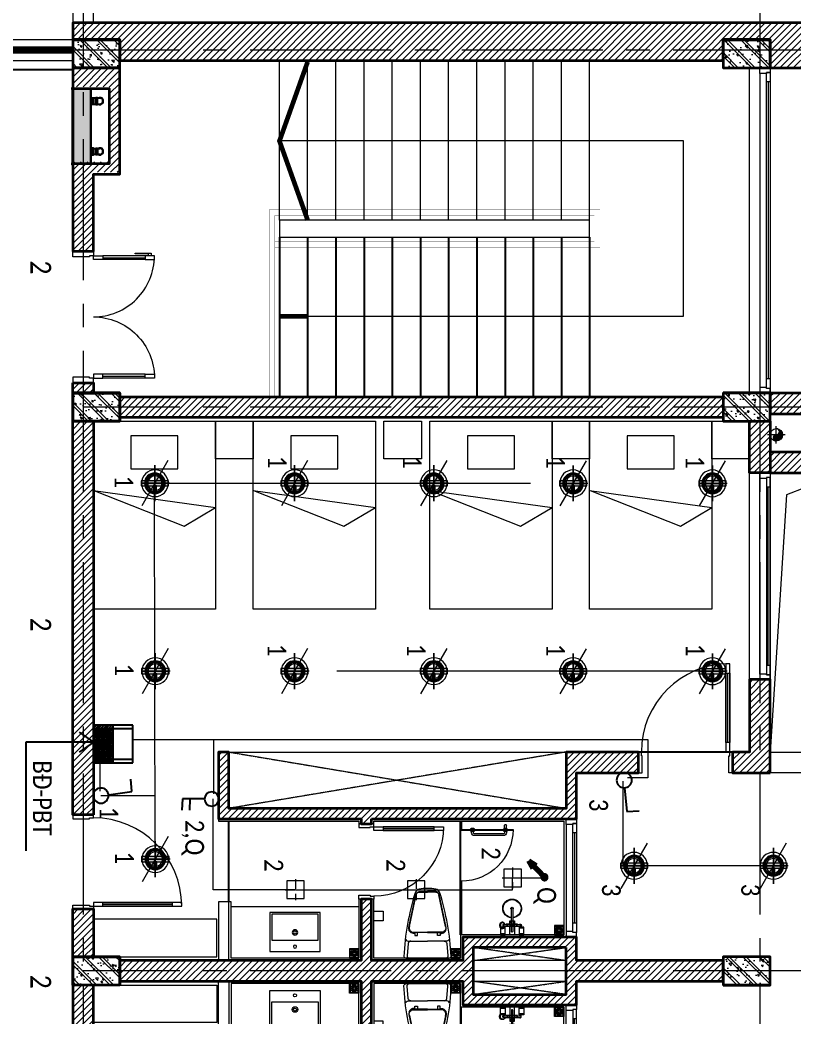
# Model space of a CAD drawing. Header units: millimetres. Extents: x 18326 to 214271, y -298828 to -198730.
# Drawn here: x 39926 to 48162, y -241820 to -231210 of the extents above; entities that cross this region are included whole.
import ezdxf
from ezdxf.enums import TextEntityAlignment as Align

# ---------------------------------------------------------------- set-up
doc = ezdxf.new("R2010")
doc.units = ezdxf.units.MM
doc.header["$LTSCALE"] = 20
doc.header["$MEASUREMENT"] = 0
for name, pattern in [('ACAD_ISO10W100', [18.5, 12, -3, 0.5, -3]), ('CONTINOUS', [0]), ('DASHED2', [0.375, 0.25, -0.125]), ('HIDDEN', [0.375, 0.25, -0.125]), ('xref LC GK$0$CENTER2', [1.125, 0.75, -0.125, 0.125, -0.125]), ('xref_mb.A7$0$HIDDEN', [0.375, 0.25, -0.125])]:
    doc.linetypes.add(name, pattern=pattern)
doc.layers.get('0').update_dxf_attribs({"lineweight": 0})
for name, color, linetype, lineweight in [('0.MAU XANH- DAY DIEN', 3, 'HIDDEN', 20), ('Day dien', 6, 'ACAD_ISO10W100', 15), ('DW-DIEN', 2, 'Continuous', 25), ('E-equipment-0.2', 2, 'Continuous', 9), ('E-thin-line-0.05', 251, 'Continuous', 9), ('Hatch', 8, 'Continuous', 5), ('KV_5_HIDDEN', 125, 'HIDDEN', 9), ('KV_EX_1_TB DIEN', 55, 'Continuous', 13), ('xref LC GK$0$KV-Net truc', 251, 'xref LC GK$0$CENTER2', 9), ('xref_mb.A7$0$KV-Cat be tong', 6, 'Continuous', 35), ('xref_mb.A7$0$KV-Cat tuong', 4, 'Continuous', 35), ('xref_mb.A7$0$KV-Cat vat lieu', 11, 'Continuous', 20), ('xref_mb.A7$0$KV-Cay xanh', 78, 'Continuous', 5), ('xref_mb.A7$0$KV-Cua', 34, 'Continuous', 13), ('xref_mb.A7$0$KV-Ghi chu', 26, 'Continuous', 9), ('xref_mb.A7$0$KV-Hatch', 179, 'Continuous', 5), ('xref_mb.A7$0$KV-Net khuat', 165, 'xref_mb.A7$0$HIDDEN', 9), ('xref_mb.A7$0$KV-Net thay 1', 9, 'Continuous', 20), ('xref_mb.A7$0$KV-Net thay 2', 8, 'Continuous', 13), ('xref_mb.A7$0$KV-Noi that', 35, 'Continuous', 9), ('xref_mb.A7$0$KV-Thiet bi', 59, 'Continuous', 9)]:
    doc.layers.add(name, color=color, linetype=linetype, lineweight=lineweight)
for name, color, linetype in [('66 KV-DIM', 7, 'Continuous'), ('CDC-E', 2, 'Continuous'), ('CDC-E-Equip', 2, 'Continuous'), ('CDC-E-Note', 3, 'Continuous'), ('CETECH-E-Switch', 2, 'Continuous'), ('xref_mb.A7$0$KV-Net thay 3', 251, 'Continuous')]:
    doc.layers.add(name, color=color, linetype=linetype)
doc.styles.add('Acud_VNTIME.SHX', font='romans1.shx', dxfattribs={"width": 0.6, "bigfont": 'vns.shx'})
doc.styles.add('KT', font='vnsimli.shx', dxfattribs={"width": 0.72})
doc.styles.add('uv-abc', font='calibril.ttf', dxfattribs={"width": 0.85})
doc.styles.add('xref_mb.A7$0$Standard', font='arial.ttf')
doc.dimstyles.new('2A-1.200', dxfattribs={"dimtxt": 600, "dimasz": 300, "dimexe": 300, "dimexo": 0, "dimgap": 150, "dimtad": 1, "dimdec": 0, "dimrnd": 5, "dimzin": 0, "dimdsep": 46, "dimtxsty": 'Acud_VNTIME.SHX', "dimblk": 'ARCHTICK', "dimcen": 0, "dimdle": 300, "dimclrd": 159, "dimclre": 159, "dimclrt": 7, "dimadec": 0, "dimazin": 0, "dimtfac": 1, "dimtdec": 0, "dimtix": 1, "dimtmove": 1, "dimatfit": 3, "dimldrblk": 'ARCHTICK', "dimfxl": 1, "dimtvp": 1, "dimtolj": 1, "dimtzin": 0, "dimarcsym": 0})
doc.dimstyles.new('A2-1-140', dxfattribs={"dimscale": 100, "dimtxt": 3, "dimasz": 1.5, "dimexe": 0.7, "dimexo": 0, "dimgap": 0.5, "dimtad": 1, "dimdec": 0, "dimrnd": 50, "dimzin": 13, "dimdsep": 46, "dimtxsty": 'KT', "dimblk1": 'ARCHTICK', "dimblk2": 'ARCHTICK', "dimsah": 1, "dimcen": 0, "dimdle": 0.7, "dimclrd": 1, "dimclre": 1, "dimclrt": 3, "dimadec": 0, "dimazin": 0, "dimtfac": 1.222222, "dimtdec": 0, "dimtix": 1, "dimtmove": 2, "dimatfit": 3, "dimldrblk": 'ARCHTICK', "dimfxl": 5, "dimfxlon": 1, "dimtolj": 1, "dimtzin": 13, "dimarcsym": 0})

# ---------------------------------------------------------------- blocks, each defined once
blk = doc.blocks.new('pa6')
at = {"layer": 'CDC-E'}
h = blk.add_hatch(dxfattribs=at)
h.set_pattern_fill('ANSI31', scale=5)
h.set_pattern_definition([(45, (0, 0), (-11.2253, 11.2253), [])])
h.paths.add_polyline_path([(150, 175), (-150, 175), (-150, 0), (150, 0)])
for p, q in [((-150, 350), (150, 350)), ((-150, 0), (-150, 350)), ((150, 350), (150, 0)), ((-150, 175), (150, 175)), ((150, 0), (-150, 0))]:
    blk.add_line(p, q, dxfattribs=at)
blk = doc.blocks.new('_ARCHTICK')
at = {"color": 8, "const_width": 0.15}
blk.add_lwpolyline([(-0.5, -0.5), (0.5, 0.5)], dxfattribs=at)
blk = doc.blocks.new('A$C37556543')
blk.add_lwpolyline([(0, 0), (0, 180), (180, 180), (180, 0)], close=True)
at = {"layer": 'KV_5_HIDDEN', "ltscale": 20}
for p, q in [((90, -18), (90, 198)), ((198, 90), (-18, 90))]:
    blk.add_line(p, q, dxfattribs=at)
blk = doc.blocks.new('CT doi 10A')
for p, q in [((702207, 24289.4), (702264.7, 24472.9)), ((702245.5, 24411.9), (702342.4, 24386)), ((702264.7, 24472.9), (702361.6, 24447))]:
    blk.add_line(p, q)
blk.add_circle((702191, 24229.8), 61.8)
blk = doc.blocks.new('*U635')
at = {"xscale": 0.9090909064414844, "yscale": 0.9090909064414844, "zscale": 0.9090909064414844, "rotation": 343.8325300958912}
blk.add_blockref('CT doi 10A', (-619243, 156591.5), dxfattribs=at)
blk = doc.blocks.new('kcvn-compac')
at = {"layer": 'E-thin-line-0.05'}
blk.add_hatch(color=256, dxfattribs=at).paths.add_polyline_path([(121.7, 22.8), (-121.7, 22.8), (-121.7, -22.8), (121.7, -22.8)])
at = {"layer": 'Hatch'}
h = blk.add_hatch(color=256, dxfattribs=at)
edge = h.paths.add_edge_path(flags=17)
edge.add_ellipse((0, 0.2), major_axis=(-62.3, 62.3), ratio=1, start_angle=-405, end_angle=-135.0445)
edge.add_line((88.1, 0.1), (77.8, 0.1))
edge.add_ellipse((0, 0.2), major_axis=(55, 55), ratio=1, start_angle=-315, end_angle=-45.06277, ccw=False)
edge.add_line((0, 78), (0, 88.4))
edge = h.paths.add_edge_path()
edge.add_ellipse((0, 0.2), major_axis=(-62.3, 62.3), ratio=1, start_angle=-585, end_angle=-314.9555)
edge.add_line((-88.1, 0.1), (-77.8, 0.1))
edge.add_ellipse((0, 0.2), major_axis=(55, 55), ratio=1, start_angle=-495, end_angle=-224.93723, ccw=False)
edge.add_line((0, -77.6), (0, -87.9))
edge = h.paths.add_edge_path(flags=16)
edge.add_ellipse((0, 0.2), major_axis=(55, 55), ratio=1, start_angle=-405.06277, end_angle=-135)
edge.add_line((0, -77.6), (0, 0))
edge.add_line((0, 0), (77.8, 0.1))
edge = h.paths.add_edge_path(flags=0)
edge.add_ellipse((0, 0.2), major_axis=(55, 55), ratio=1, start_angle=-224.93723, end_angle=45)
edge.add_line((0, 78), (0, 0))
edge.add_line((0, 0), (-77.8, 0.1))
for p, q in [((0, 0), (0, 140.8)), ((0, 0), (0, 140.8)), ((130.5, 0.2), (0, 0)), ((0, 0), (0, -140.8)), ((0, 0), (0, -140.8))]:
    blk.add_line(p, q)
at = {"extrusion": (0, 0, -1)}
for major_axis, start_param, end_param in [((-62.3, 62.3), 5.497787, 11.780972), ((55, 55), 3.926991, 10.210176)]:
    blk.add_ellipse((0, 0.2), major_axis=major_axis, ratio=1, start_param=start_param, end_param=end_param, dxfattribs=at)
at = {"layer": 'E-equipment-0.2'}
blk.add_line((114.6, -200.6), (-117.1, 200.6), dxfattribs=at)
for radius in [92.2, 75.7]:
    blk.add_circle((-0.2, 0.1), radius, dxfattribs=at)
at = {"layer": 'E-thin-line-0.05', "ltscale": 200}
for p, q in [((-0.2, -111.3), (-0.2, 111.5)), ((-0.2, -111.3), (-0.2, 111.5)), ((-0.2, 111.5), (-0.2, -111.3)), ((-0.2, -102), (-0.2, 102.2)), ((-0.2, -102), (-0.2, 102.2)), ((-0.2, 102.2), (-0.2, -102)), ((0, -159.1), (0, 159.4)), ((0, -159.1), (0, 159.4)), ((0, 159.4), (0, -159.1)), ((0, 91.6), (0, -91.6)), ((-111.5, -0.1), (111.2, 0.1)), ((111.5, 0.1), (-111.5, -0.1)), ((-102.3, -0.1), (102, 0.1)), ((102.3, 0.1), (-102.3, -0.1))]:
    blk.add_line(p, q, dxfattribs=at)
at = {"layer": 'E-thin-line-0.05'}
for points in [[(-13.4, 90.7), (13.4, 90.7), (13.4, 22.8), (-13.4, 22.8)], [(-121.7, 22.8), (121.7, 22.8), (121.7, -22.8), (-121.7, -22.8)]]:
    blk.add_lwpolyline(points, close=True, dxfattribs=at)
for radius in [118.5, 79.3, 64.7]:
    blk.add_circle((0, 0), radius, dxfattribs=at)
blk = doc.blocks.new('CT dơn 10a')
for p, q in [((690677, 23139.2), (690777.2, 23143.8)), ((690677.5, 22946.8), (690677, 23139.2))]:
    blk.add_line(p, q)
blk.add_circle((690680.4, 22885.1), 61.8)
blk = doc.blocks.new('*U636')
at = {"xscale": 0.6818181797535812, "yscale": 0.6818181797535812, "zscale": 0.6818181797535812, "rotation": 137.7741938562183}
blk.add_blockref('CT dơn 10a', (359202.4, -304928.3), dxfattribs=at)
blk = doc.blocks.new('*U637')
at = {"xscale": 0.6818181797535813, "yscale": 0.6818181797535813, "zscale": 0.6818181797535813, "rotation": 230.5906423549585}
blk.add_blockref('CT dơn 10a', (286910, 373751.7), dxfattribs=at)
blk = doc.blocks.new('xref LC GK$0$LC')
at = {"layer": 'xref LC GK$0$KV-Net truc', "color": 8, "ltscale": 100}
for points in [[(10250, 10100), (10250, -58464)], [(17450, 10100), (17450, -50500)], [(20280, -22700), (-10253, -22700)], [(20280, -26500), (10250, -26500)], [(20280, -32500), (10250, -32500)]]:
    blk.add_lwpolyline(points, dxfattribs=at)
blk = doc.blocks.new('xref_mb.A7$0$cot30x50')
at = {"layer": 'xref_mb.A7$0$KV-Hatch'}
h = blk.add_hatch(dxfattribs=at)
h.set_pattern_fill('CHAU-01', color=8, scale=30, angle=180, pattern_type=2)
h.set_pattern_definition([(230, (-701771.6, 113908.45), (-215.17805, 18.82564), [22.5, -247.5]), (175, (-701771.6, 113908.45), (41.6254, -225.65764), [18, -198]), (280.4514, (-701789.52, 113910.02), (-173.5528, -206.83186), [19.12206, -210.34263]), (226.1842, (-701771.6, 113848.45), (-320.1723, 49.6557), [33.75, -371.25]), (276.6356, (-701798.27, 113852.6), (-280.3988, -292.2354), [28.6831, -315.5139]), (171.1842, (-701771.6, 113848.45), (-280.3986, -292.2356), [27, -297]), (201, (-701801.6, 113863.45), (-179.0721, 120.78567), [22.5, -247.5]), (146, (-701801.6, 113863.45), (-72.9946, -217.545), [18, -198]), (251.4514, (-701816.52, 113873.51), (-252.0668, -96.75915), [19.12206, -210.34263]), (217.5, (-701771.59, 113908.45), (-3.64796, -99.868156), [0, -195.6, 0, -201, 0, -198.75]), (187.5, (-701771.59, 113908.45), (-78.92086, -118.32351), [0, -114.6, 0, -191.1, 0, -75.75]), (147.5, (-701704.69, 113908.45), (-160.14673, 6.76646), [0, -75, 0, -234, 0, -310.5]), (137.5, (-701674.7, 113908.45), (-174.95585, -30.0315), [0, -97.5, 0, -155.4, 0, -220.5]), (225, (-701771.59, 113908.45), (90.15611, -90.15611), []), (225, (-701771.59, 113871.7), (90.15611, -90.15611), [])])
h.paths.add_polyline_path([(-778332, 133391), (-778632, 133391), (-778632, 132891), (-778332, 132891)])
at = {"layer": 'xref_mb.A7$0$KV-Cat be tong', "color": 8}
blk.add_lwpolyline([(-778632, 132891), (-778332, 132891), (-778332, 133391), (-778632, 133391)], close=True, dxfattribs=at)
blk = doc.blocks.new('xref_mb.A7$0$DVCT3')
at = {"layer": 'xref_mb.A7$0$KV-Cat be tong', "color": 8, "rotation": 270}
for p in [(383155, -790400), (390075, -790400), (383155, -794160), (390075, -794160), (383155, -800160), (390075, -800160)]:
    blk.add_blockref('xref_mb.A7$0$cot30x50', p, dxfattribs=at)
blk = doc.blocks.new('*U531')
at = {"color": 8, "ltscale": 30}
for p, q in [((150, 0), (150, -40)), ((3310, 0), (3310, -40)), ((150, -20), (3310, -20)), ((60, -110), (3400, -110))]:
    blk.add_line(p, q, dxfattribs=at)
at = {"color": 8}
for points in [[(0, 0), (50, 0), (50, -40), (60, -40), (60, -110), (0, -110)], [(3460, 0), (3410, 0), (3410, -40), (3400, -40), (3400, -110), (3460, -110)]]:
    blk.add_lwpolyline(points, close=True, dxfattribs=at)
at = {"color": 8, "ltscale": 30}
blk.add_lwpolyline([(50, 0), (3410, 0), (3410, -40), (50, -40)], close=True, dxfattribs=at)
blk = doc.blocks.new('xref_mb.A7$0$HCC')
at = {"layer": 'xref_mb.A7$0$KV-Hatch'}
h = blk.add_hatch(color=8, dxfattribs=at)
h.dxf.hatch_style = 1
h.paths.add_polyline_path([(401, -199), (401, -15), (-397, -15), (-397, -199)])
at = {"layer": 'xref_mb.A7$0$KV-Net thay 3', "color": 8}
for p, q in [((-397, -5, 0), (-397, -198, 0)), ((-397, -15, 0), (401, -15, 0)), ((395, -15), (396, -15)), ((-298, -200), (-298, -211, 0)), ((-236, -200, 0), (-236, -211, 0)), ((237, -200, 0), (237, -211, 0)), ((299, -200), (299, -211, 0)), ((-303, -268, 0), (-303, -252, 0)), ((-303, -252, 0), (-231, -252, 0)), ((-235, -268, 0), (-303, -268, 0)), ((-300, -295, 0), (-300, -268, 0)), ((-298, -252, 0), (-298, -227, 0)), ((-236, -227, 0), (-236, -252, 0)), ((-231, -268, 0), (-235, -268, 0)), ((-235, -268, 0), (-235, -295, 0)), ((-231, -252, 0), (-231, -268, 0)), ((304, -252, 0), (232, -252, 0)), ((232, -252, 0), (232, -268, 0)), ((232, -268, 0), (235, -268, 0)), ((235, -268, 0), (304, -268, 0)), ((235, -268, 0), (235, -295, 0)), ((237, -227, 0), (237, -252, 0)), ((299, -252, 0), (299, -227, 0)), ((300, -295, 0), (300, -268, 0)), ((304, -268, 0), (304, -252, 0))]:
    blk.add_line(p, q, dxfattribs=at)
at = {"layer": 'xref_mb.A7$0$KV-Net thay 3', "color": 8, "elevation": 0}
for points in [[(-389, -15), (-390, -15), (-390, 0), (-407, 0), (-407, -5), (-408, -5), (-408, 0), (-389, 0)], [(393, -15), (393, -15), (393, 0), (411, 0), (411, -5), (412, -5), (412, 0), (393, 0)], [(-303, -211), (-303, -227), (-231, -227), (-231, -211)], [(304, -211), (304, -227), (232, -227), (232, -211)]]:
    blk.add_lwpolyline(points, close=True, dxfattribs=at)
for points in [[(387, -15), (387, 0), (-383, 0), (-383, -15)], [(396, -15), (396, -5), (401, -5), (401, -199), (-397, -199), (-397, -5), (-392, -5), (-392, -15), (-391, -15), (-391, -5), (-398, -5), (-398, -200), (402, -200), (402, -5), (395, -5), (395, -15)]]:
    blk.add_lwpolyline(points, dxfattribs=at)
at = {"layer": 'xref_mb.A7$0$KV-Net thay 3', "color": 8}
for centre, radius, start, end in [((-267, -295, 0), 35.7, 155.38, 24.62), ((-267, -295, 0), 32.5, 180, 0), ((268, -295, 0), 35.7, 155.38, 24.62), ((268, -295, 0), 32.5, 180, 0)]:
    blk.add_arc(centre, radius, start, end, dxfattribs=at)
blk = doc.blocks.new('*U535')
at = {"color": 8}
for p, q in [((70, 100), (70, 550)), ((90, 550), (90, 100)), ((1310, 550), (1310, 100)), ((1330, 100), (1330, 550))]:
    blk.add_line(p, q, dxfattribs=at)
for points in [[(50, 550), (90, 550), (90, 650), (50, 650), (50, 550)], [(1350, 550), (1310, 550), (1310, 650), (1350, 650), (1350, 550)], [(50, 553), (50, 100)], [(1350, 553), (1350, 100)], [(50, 100), (90, 100), (90, 0), (50, 0), (50, 100)], [(1350, 100), (1310, 100), (1310, 0), (1350, 0), (1350, 100)]]:
    blk.add_lwpolyline(points, dxfattribs=at)
at = {"color": 8, "ltscale": 0.2}
for points in [[(700, 0, 0.414214), (50, 650, 0.414214)], [(700, 0, -0.414214), (1350, 650, -0.414214)]]:
    blk.add_lwpolyline(points, format="xyb", dxfattribs=at)
at = {"color": 8}
for points in [[(22, 445), (22, 614), (50, 614), (50, 586), (27, 586), (27, 445)], [(0, 0), (50, 0), (50, -40), (60, -40), (60, -220), (0, -220)], [(1400, 0), (1350, 0), (1350, -40), (1340, -40), (1340, -220), (1400, -220)]]:
    blk.add_lwpolyline(points, close=True, dxfattribs=at)
blk = doc.blocks.new('xref_mb.A7$0$TF2001P-Plaza')
at = {"color": 8}
for p, q in [((-0.135, -0.268), (-0.108, -0.268)), ((-0.135, -0.29), (-0.135, -0.268)), ((-0.135, -0.3), (-0.135, -0.29)), ((-0.108, -0.3), (-0.135, -0.3)), ((-0.108, -0.268), (-0.108, -0.3)), ((0, -0.3), (-0.108, -0.3)), ((0, -0.3), (0.108, -0.3)), ((0.135, -0.268), (0.108, -0.268)), ((0.108, -0.268), (0.108, -0.3)), ((0.108, -0.3), (0.135, -0.3)), ((0.135, -0.29), (0.135, -0.268)), ((0.135, -0.3), (0.135, -0.29)), ((-0.192, -0.367), (-0.121, -0.704)), ((0.192, -0.367), (0.121, -0.704)), ((-0.087, -0.732), (0, -0.732)), ((0.087, -0.732), (0, -0.732))]:
    blk.add_line(p, q, dxfattribs=at)
blk.add_lwpolyline([(0, -0.771, -0.040268), (-0.09, -0.764, -0.258276), (-0.132, -0.723, -0.063688), (-0.251, -0.047, -0.333111), (-0.223, -0.027), (0, -0.027), (0.223, -0.027, -0.333111), (0.251, -0.047, -0.063688), (0.132, -0.723, -0.258276), (0.09, -0.764, -0.040268)], format="xyb", close=True, dxfattribs=at)
for points in [[(-0.179, -0.21, -0.336831), (-0.206, -0.186), (-0.217, -0.054, -0.441423), (-0.191, -0.027, 0.007083)], [(0.179, -0.21, 0.336831), (0.206, -0.186), (0.217, -0.054, 0.441423), (0.191, -0.027, -0.007083)], [(-0.234, -0.232, -0.352862), (-0.193, -0.21), (0, -0.21)], [(0.234, -0.232, 0.352862), (0.193, -0.21), (0, -0.21)], [(-0.135, -0.29, 0.487878), (-0.199, -0.354), (-0.125, -0.705, 0.353155), (-0.087, -0.736), (0, -0.736)], [(-0.145, -0.29), (-0.145, -0.301, 0.353419), (-0.197, -0.33, -7.107355)], [(-0.192, -0.367, -0.553566), (-0.147, -0.305), (0, -0.305)], [(0.135, -0.29, -0.487878), (0.199, -0.354), (0.125, -0.705, -0.353155), (0.087, -0.736), (0, -0.736)], [(0.192, -0.367, 0.553566), (0.147, -0.305), (0, -0.305)], [(0.145, -0.29), (0.145, -0.301, -0.353419), (0.197, -0.33, 7.107355)]]:
    blk.add_lwpolyline(points, format="xyb", dxfattribs=at)
for centre, start, end in [((-0.087, -0.697), 191.9196, 269.7077), ((0.087, -0.697), 270.2923, 348.0804)]:
    blk.add_arc(centre, 0.0349, start, end, dxfattribs=at)
at = {"color": 8, "style": 'xref_mb.A7$0$Standard', "flags": 3}
blk.add_attdef('SERIAL', text='', height=0.025, dxfattribs=at).set_placement((66.659, -0.459), align=Align.CENTER)
blk = doc.blocks.new('*U536')
at = {"color": 8, "xscale": 1000, "yscale": 1000, "zscale": 1000}
blk.add_blockref('xref_mb.A7$0$TF2001P-Plaza', (0, 27), dxfattribs=at)
blk = doc.blocks.new('xref_mb.A7$0$sdfg323233')
at = {"color": 8}
for p, q in [((-116, 55), (-125, 55)), ((-91, 55), (-116, 55)), ((-75, 55), (-91, 55)), ((-84, 34), (-53, 34)), ((-84, 16), (-53, 16)), ((-63, 37), (-63, 34)), ((58, 37), (-63, 37)), ((-63, 16), (-63, 13)), ((58, 13), (-63, 13)), ((-49, 34), (48, 34)), ((-49, 16), (48, 16)), ((-25, 13), (-25, 37)), ((25, 37), (25, 13)), ((52, 34), (85, 34)), ((52, 16), (85, 16)), ((58, 37), (58, 34)), ((58, 16), (58, 13)), ((125, 55), (75, 55))]:
    blk.add_line(p, q, dxfattribs=at)
for points in [[(-75, 115), (-125, 115), (-125, 125), (-75, 125), (-75, 115)], [(-125, 113), (-75, 113), (-75, 45), (-79, 45)], [(-125, 49), (-125, 113)], [(25, 37), (25, 125), (-25, 125), (-25, 37)], [(125, 115), (75, 115), (75, 125), (125, 125), (125, 115)], [(75, 113), (125, 113), (125, 45), (75, 45), (75, 113)], [(-74, 16), (-76, 10), (-79, 5), (-83, 0), (-88, -3), (-93, -6), (-99, -8), (-102, -8), (-105, -8), (-111, -7), (-116, -5), (-121, -2), (-126, 2), (-129, 7), (-132, 13), (-134, 19), (-134, 25), (-134, 31), (-132, 37), (-129, 43), (-126, 48), (-121, 52), (-116, 55), (-111, 57), (-111, 57), (-105, 58), (-99, 58), (-93, 56), (-88, 53), (-83, 50), (-79, 45), (-76, 40), (-74, 34)], [(-74, 16), (-76, 11), (-79, 5), (-83, 1), (-88, -3), (-93, -5), (-99, -7), (-104, -7), (-110, -6), (-115, -4), (-120, -1), (-124, 3), (-128, 7), (-131, 13), (-132, 19), (-133, 25), (-132, 31), (-131, 37), (-128, 43), (-124, 47), (-120, 51), (-115, 54), (-110, 56), (-104, 57), (-99, 57), (-93, 55), (-88, 53), (-83, 49), (-79, 45), (-76, 39), (-74, 34)], [(-74, 16), (-77, 11), (-79, 7), (-83, 3), (-87, 0), (-92, -2), (-97, -3), (-102, -3), (-107, -2), (-112, 0), (-116, 3), (-119, 7), (-122, 12), (-124, 17), (-125, 22), (-125, 28), (-124, 33), (-122, 38), (-119, 43), (-116, 47), (-112, 50), (-107, 52), (-102, 53), (-97, 53), (-92, 52), (-87, 50), (-83, 47), (-79, 43), (-77, 39), (-74, 34)], [(-79, 45), (-125, 45), (-125, 49)], [(-85, 16), (-87, 15), (-88, 15), (-90, 14), (-92, 14), (-93, 15), (-95, 16), (-96, 17), (-98, 18), (-99, 20), (-99, 22), (-99, 24), (-99, 26), (-99, 28), (-99, 30), (-98, 32), (-96, 33), (-95, 34), (-93, 35), (-92, 36), (-90, 36), (-88, 35), (-87, 35), (-85, 34)], [(-87, 16), (-88, 16), (-90, 16), (-91, 17), (-92, 18), (-93, 19), (-94, 20), (-95, 22), (-95, 23), (-95, 25), (-95, 27), (-95, 28), (-94, 30), (-93, 31), (-92, 32), (-91, 33), (-90, 34), (-88, 34), (-87, 34)], [(-84, 34), (-87, 34)], [(-84, 16), (-87, 16)], [(-25, 13), (-25, 2)], [(-25, 2), (-25, -25), (25, -25), (25, 2)], [(25, 2), (25, 13)], [(48, 34), (48, 32), (49, 30), (49, 27), (49, 25), (49, 23), (49, 20), (48, 18), (48, 16)], [(52, 34), (52, 32), (53, 30), (53, 27), (53, 25), (53, 23), (53, 20), (52, 18), (52, 16)]]:
    blk.add_lwpolyline(points, dxfattribs=at)
at = {"color": 8, "extrusion": (0, 0, -1)}
for points in [[(53, 34), (53, 32), (54, 30), (54, 27), (54, 25), (54, 23), (54, 20), (53, 18), (53, 16)], [(49, 34), (50, 32), (50, 30), (50, 27), (51, 25), (50, 23), (50, 20), (50, 18), (49, 16)]]:
    blk.add_lwpolyline(points, dxfattribs=at)
at = {"color": 8}
blk.add_lwpolyline([(-7, 90), (-7, -155, 1), (7, -155), (7, 90, 1)], format="xyb", close=True, dxfattribs=at)
blk.add_circle((0, 0), 20, dxfattribs=at)
for centre, radius, start, end in [((-51, 32), 2.37, 37.56, 142.44), ((-51, 18), 2.37, 217.56, 322.44), ((50, 32), 2.37, 37.56, 142.44), ((50, 18), 2.37, 217.56, 322.44), ((85, 25), 14, 217.9189, 142.0811), ((85, 25), 8.63, 270, 90), ((0, -155), 100, 94.3012, 85.6988), ((0, -155), 95, 94.5281, 85.4719), ((0, -155), 12.5, 126.8699, 53.1301)]:
    blk.add_arc(centre, radius, start, end, dxfattribs=at)
blk = doc.blocks.new('xref_mb.A7$0$qẻg4656u67')
at = {"color": 8}
for points in [[(267, 395), (267, -20), (-268, -20), (-268, 395)], [(247, 275), (247, 0), (-247, 0), (-247, 275)]]:
    blk.add_lwpolyline(points, close=True, dxfattribs=at)
for centre, radius in [((0, 345), 15.9), ((0, 194), 29.2), ((0, 194), 15.9)]:
    blk.add_circle(centre, radius, dxfattribs=at)
blk = doc.blocks.new('*U517')
at = {"color": 8}
for p, q in [((-105, 459), (-105, 499)), ((-85, 459), (-85, 499)), ((-80, 489), (-45, 489)), ((-80, 469), (-45, 469)), ((-105, 109), (-105, 149)), ((-83, 109), (-83, 149))]:
    blk.add_line(p, q, dxfattribs=at)
for points in [[(-100, 10), (-90, 10), (-90, 560), (-100, 560)], [(-1210, 0), (-640, 0), (-640, 10), (-1210, 10)], [(-90, 0), (0, 0), (0, 10), (-90, 10)]]:
    blk.add_lwpolyline(points, close=True, dxfattribs=at)
for points in [[(-110, 489), (-125, 489, 0.414214), (-155, 459), (-155, 149, 0.414214), (-125, 119), (-110, 119)], [(-110, 469), (-125, 469, 0.414214), (-135, 459), (-135, 149, 0.414214), (-125, 139), (-110, 139)]]:
    blk.add_lwpolyline(points, format="xyb", dxfattribs=at)
for points in [[(-100, 499), (-105, 499), (-110, 494), (-110, 464), (-105, 459), (-100, 459)], [(-90, 499), (-85, 499), (-80, 494), (-80, 464), (-85, 459), (-90, 459)], [(-100, 149), (-105, 149), (-110, 144), (-110, 114), (-105, 109), (-100, 109)], [(-88, 149), (-83, 149), (-78, 144), (-78, 114), (-83, 109), (-88, 109)]]:
    blk.add_lwpolyline(points, dxfattribs=at)
at = {"color": 8, "ltscale": 0.3}
blk.add_arc((-90, 10), 550, 90, 180, dxfattribs=at)
at = {"color": 8}
blk.add_arc((-45, 479), 10, 270, 90, dxfattribs=at)
blk = doc.blocks.new('xref_mb.A7$0$A$Ce74eeb68')
at = {"layer": 'xref_mb.A7$0$KV-Noi that', "color": 8}
for points in [[(0, 0), (1300, 0), (1300, -2000), (0, -2000)], [(900, -1494), (400, -1494), (400, -1844), (900, -1844)]]:
    blk.add_lwpolyline(points, close=True, dxfattribs=at)
for points in [[(1296, -1262), (334, -883), (0, -1082)], [(1300, -1262), (0, -1082)]]:
    blk.add_lwpolyline(points, dxfattribs=at)
blk = doc.blocks.new('xref_mb.A7$0$A$C668d1f15')
at = {"layer": 'xref_mb.A7$0$KV-Thiet bi', "color": 8, "elevation": 0}
for points in [[(166, 166), (0, 166), (0, 0), (166, 0)], [(155, 11), (11, 11), (11, 155), (155, 155)]]:
    blk.add_lwpolyline(points, close=True, dxfattribs=at)
for points in [[(53, 87), (26, 92, 1), (26, 74), (53, 79, 0.650933)], [(42, 124, 1), (31, 109), (56, 97, 0.650933), (61, 104)], [(61, 62, 0.650933), (56, 69), (31, 57, 1), (42, 42)], [(74, 140, 1), (57, 135), (70, 110, 0.650933), (78, 113)], [(78, 53, 0.650933), (70, 56), (57, 31, 1), (74, 26)], [(103, 83, 1), (63, 83, 1)], [(109, 135, 1), (92, 140), (88, 113, 0.650933), (96, 110)], [(109, 31), (96, 56, 0.650933), (88, 53), (92, 26, 1)], [(124, 124), (105, 104, 0.650933), (110, 97), (135, 109, 1)], [(135, 57), (110, 69, 0.650933), (105, 62), (124, 42, 1)], [(140, 92), (113, 87, 0.650933), (113, 79), (140, 74, 1)]]:
    blk.add_lwpolyline(points, format="xyb", close=True, dxfattribs=at)
blk = doc.blocks.new('xref_mb.A7$0$Phong KTX')
at = {"layer": 'xref_mb.A7$0$KV-Cat vat lieu', "color": 8}
blk.add_lwpolyline([(-1315, -4255), (-1315, -4280), (-2810, -4280), (-2810, -4310), (-2970, -4310), (-2970, -4280), (-4990, -4280), (-4990, -5490), (-3890, -5490), (-3890, -5740), (-2970, -5740), (-2970, -5110), (-2810, -5110), (-2810, -5740), (-1450, -5740), (-1450, -5140), (-1425, -5140)], dxfattribs=at)
at = {"layer": 'xref_mb.A7$0$KV-Net khuat', "color": 8}
for points in [[(-5015, -3545), (-1425, -4145)], [(-1425, -3545), (-5015, -4145)]]:
    blk.add_lwpolyline(points, dxfattribs=at)
at = {"layer": 'xref_mb.A7$0$KV-Net thay 3', "color": 8}
for p, q in [((-3890, -5490), (-3890, -4280)), ((-1425, -5140), (-1425, -4280))]:
    blk.add_line(p, q, dxfattribs=at)
at = {"layer": 'xref_mb.A7$0$KV-Noi that', "color": 8}
for points in [[(-6565, -25), (-6965, -25), (-6965, -425), (-6565, -425)], [(-4865, -25), (-5265, -25), (-5265, -425), (-4865, -425)], [(-3075, -25), (-3475, -25), (-3475, -425), (-3075, -425)], [(-1285, -25), (-1685, -25), (-1685, -425), (-1285, -425)], [(-1425, -3545), (-5015, -3545), (-5015, -4145), (-1425, -4145)], [(-1450, -5190), (-2810, -5190), (-2810, -5740), (-1450, -5740)], [(-2970, -5240), (-3070, -5240), (-3070, -5340), (-2970, -5340)], [(-1300, -5325), (15, -5325), (15, -5725), (-1300, -5725)]]:
    blk.add_lwpolyline(points, close=True, dxfattribs=at)
at = {"layer": 'xref_mb.A7$0$KV-Cat tuong', "color": 8, "xscale": -1, "rotation": 180}
for p in [(-6565, -2025), (-4865, -2025), (-2985, -2025), (-1285, -2025)]:
    blk.add_blockref('xref_mb.A7$0$A$Ce74eeb68', p, dxfattribs=at)
at = {"layer": 'xref_mb.A7$0$KV-Noi that', "color": 8}
for name, p, rotation in [('*U517', (-3890, -4280), 90), ('*U536', (-3540, -5740), 180), ('xref_mb.A7$0$sdfg323233', (-4440, -5365), 180), ('xref_mb.A7$0$qẻg4656u67', (-2130, -5271), 180)]:
    blk.add_blockref(name, p, dxfattribs=dict(at, rotation=rotation))
at = {"layer": 'xref_mb.A7$0$KV-Thiet bi', "color": 8, "xscale": -0.6026365254345118, "yscale": 0.6026365254345118, "zscale": 0.6026365254345118, "rotation": 180}
for p in [(-4990, -5390, 0), (-3890, -5640, 0), (-2810, -5640, 0)]:
    blk.add_blockref('xref_mb.A7$0$A$C668d1f15', p, dxfattribs=at)
blk = doc.blocks.new('*U523')
at = {"color": 8, "ltscale": 30}
for p, q in [((150, 0), (150, -40)), ((2050, 0), (2050, -40)), ((150, -20), (2050, -20)), ((60, -110), (2140, -110))]:
    blk.add_line(p, q, dxfattribs=at)
at = {"color": 8}
for points in [[(0, 0), (50, 0), (50, -40), (60, -40), (60, -110), (0, -110)], [(2200, 0), (2150, 0), (2150, -40), (2140, -40), (2140, -110), (2200, -110)]]:
    blk.add_lwpolyline(points, close=True, dxfattribs=at)
at = {"color": 8, "ltscale": 30}
blk.add_lwpolyline([(50, 0), (2150, 0), (2150, -40), (50, -40)], close=True, dxfattribs=at)
blk = doc.blocks.new('*U528')
at = {"layer": 'xref_mb.A7$0$KV-Cua', "color": 8}
blk.add_line((-50, 100), (-50, 840), dxfattribs=at)
for points in [[(-30, 0), (-30, 940), (-70, 940), (-70, 0)], [(-30, 100), (-70, 100), (-70, 840), (-30, 840)], [(0, -220), (-40, -220), (-40, -40), (-30, -40), (-30, 0), (0, 0)], [(-1000, -220), (-960, -220), (-960, -40), (-970, -40), (-970, 0), (-1000, 0)]]:
    blk.add_lwpolyline(points, close=True, dxfattribs=at)
at = {"layer": 'xref_mb.A7$0$KV-Cua', "color": 8, "ltscale": 100}
blk.add_arc((-30, 0), 940, 90, 180, dxfattribs=at)
blk = doc.blocks.new('*U525')
at = {"layer": 'xref_mb.A7$0$KV-Cua', "color": 8}
blk.add_line((-50, 100), (-50, 640), dxfattribs=at)
for points in [[(-30, 0), (-30, 740), (-70, 740), (-70, 0)], [(-30, 100), (-70, 100), (-70, 640), (-30, 640)], [(0, -160), (-40, -160), (-40, -40), (-30, -40), (-30, 0), (0, 0)], [(-800, -160), (-760, -160), (-760, -40), (-770, -40), (-770, 0), (-800, 0)]]:
    blk.add_lwpolyline(points, close=True, dxfattribs=at)
at = {"layer": 'xref_mb.A7$0$KV-Cua', "color": 8, "ltscale": 100}
blk.add_arc((-30, 0), 740, 90, 180, dxfattribs=at)
blk = doc.blocks.new('*U524')
at = {"color": 8, "ltscale": 30}
for p, q in [((150, 0), (150, -40)), ((1110, 0), (1110, -40)), ((150, -20), (1110, -20)), ((60, -110), (1200, -110))]:
    blk.add_line(p, q, dxfattribs=at)
at = {"color": 8}
for points in [[(0, 0), (50, 0), (50, -40), (60, -40), (60, -110), (0, -110)], [(1260, 0), (1210, 0), (1210, -40), (1200, -40), (1200, -110), (1260, -110)]]:
    blk.add_lwpolyline(points, close=True, dxfattribs=at)
at = {"color": 8, "ltscale": 30}
blk.add_lwpolyline([(50, 0), (1210, 0), (1210, -40), (50, -40)], close=True, dxfattribs=at)
blk = doc.blocks.new('xref_mb.A7$0$P4')
at = {"layer": 'xref_mb.A7$0$KV-Hatch'}
h = blk.add_hatch(dxfattribs=at)
h.set_pattern_fill('ANSI31', color=8, scale=400)
h.paths.add_polyline_path([(390, 6153), (6810, 6153), (6810, 5933), (390, 5933)])
h.paths.add_polyline_path([(-110, 5893), (110, 5893), (110, 5343), (-110, 5343)])
h.paths.add_polyline_path([(-110, 2153), (-110, 3143), (110, 3143), (110, 2373), (290, 2373), (290, 2153)])
h.paths.add_polyline_path([(4130, 1663), (1950, 1663), (1950, 2153), (1290, 2153), (1290, 2373), (2060, 2373), (2060, 1773), (5650, 1773), (5650, 2373), (5760, 2373), (5760, 1663), (4240, 1663), (4240, 1608), (4130, 1608)])
h.paths.add_polyline_path([(7090, 1703), (7310, 1703), (7310, 5893), (7090, 5893)])
h.paths.add_polyline_path([(7090, 193), (7310, 193), (7310, 703), (7090, 703)])
h.paths.add_polyline_path([(6810, 153), (4240, 153), (4240, 808), (4130, 808), (4130, 153), (3160, 153), (3160, 403), (1950, 403), (1950, 153), (390, 153), (390, -67), (1950, -67), (1950, -317), (3160, -317), (3160, -67), (4130, -67), (4130, -722), (4240, -722), (4240, -67), (6810, -67)])
h.paths.add_polyline_path([(2060, -207), (3050, -207), (3050, 293), (2060, 293)], flags=16)
h.paths.add_polyline_path([(7090, -107), (7310, -107), (7310, -617), (7090, -617)])
h.paths.add_polyline_path([(7090, -1617), (7310, -1617), (7310, -5807), (7090, -5807)])
h.paths.add_polyline_path([(4130, -1577), (1950, -1577), (1950, -2067), (1290, -2067), (1290, -2287), (2060, -2287), (2060, -1687), (5650, -1687), (5650, -2287), (5760, -2287), (5760, -1577), (4240, -1577), (4240, -1522), (4130, -1522)])
h.paths.add_polyline_path([(-110, -2067), (-110, -3057), (110, -3057), (110, -2287), (290, -2287), (290, -2067)])
h.paths.add_polyline_path([(-110, -5257), (110, -5257), (110, -5807), (-110, -5807)])
h.paths.add_polyline_path([(390, -5847), (6810, -5847), (6810, -6067), (390, -6067)])
at = {"layer": 'xref_mb.A7$0$KV-Cat be tong', "color": 8}
for points in [[(390, 193), (-110, 193), (-110, -107), (390, -107)], [(6810, 193), (7310, 193), (7310, -107), (6810, -107)], [(-110, -6107), (390, -6107), (390, -5807), (-110, -5807)], [(6810, -5807), (7310, -5807), (7310, -6107), (6810, -6107)]]:
    blk.add_lwpolyline(points, close=True, dxfattribs=at)
at = {"layer": 'xref_mb.A7$0$KV-Cat tuong', "color": 8}
for points in [[(6810, 153), (4240, 153), (4240, 808), (4130, 808), (4130, 153), (3160, 153), (3160, 403), (1950, 403), (1950, 153), (390, 153), (390, -67), (1950, -67), (1950, -317), (3160, -317), (3160, -67), (4130, -67), (4130, -722), (4240, -722), (4240, -67), (6810, -67)], [(7090, 193), (7310, 193), (7310, 703), (7090, 703)], [(2060, -207), (3050, -207), (3050, 293), (2060, 293)], [(7090, -107), (7310, -107), (7310, -617), (7090, -617)], [(4130, -1577), (1950, -1577), (1950, -2067), (1290, -2067), (1290, -2287), (2060, -2287), (2060, -1687), (5650, -1687), (5650, -2287), (5760, -2287), (5760, -1577), (4240, -1577), (4240, -1522), (4130, -1522)], [(7090, -1617), (7310, -1617), (7310, -5807), (7090, -5807)], [(-110, -2067), (-110, -3057), (110, -3057), (110, -2287), (290, -2287), (290, -2067)], [(-110, -5257), (110, -5257), (110, -5807), (-110, -5807)], [(390, -5847), (6810, -5847), (6810, -6067), (390, -6067)]]:
    blk.add_lwpolyline(points, close=True, dxfattribs=at)
at = {"layer": 'xref_mb.A7$0$KV-Net khuat', "color": 8}
for points in [[(3050, 293), (2060, 153), (2060, 293), (3050, 153)], [(3050, 153), (2060, 153), (2060, -67), (3050, -67)], [(3050, -67), (2060, -207), (2060, -67), (3050, -207)]]:
    blk.add_lwpolyline(points, close=True, dxfattribs=at)
at = {"layer": 'xref_mb.A7$0$KV-Net thay 1', "color": 8}
blk.add_lwpolyline([(-1510, -2287), (-1510, 2373), (-110, 2373), (-110, 2153), (-1290, 2153), (-1290, -2067), (-110, -2067), (-110, -2287)], close=True, dxfattribs=at)
for points in [[(5650, 153), (5650, 778), (5760, 778), (5760, 153)], [(5650, -67), (5650, -692), (5760, -692), (5760, -67)]]:
    blk.add_lwpolyline(points, dxfattribs=at)
at = {"layer": 'xref_mb.A7$0$KV-Net thay 2', "color": 8}
blk.add_lwpolyline([(-110, -3057), (110, -3057), (110, -5257), (-110, -5257)], close=True, dxfattribs=at)
at = {"layer": 'xref_mb.A7$0$KV-Net thay 3', "color": 8}
blk.add_line((290, -2287), (1290, -2287), dxfattribs=at)
at = {"color": 8}
blk.add_blockref('xref_mb.A7$0$Phong KTX', (7075, 5918), dxfattribs=at)
at = {"color": 8, "xscale": -1, "rotation": 180}
blk.add_blockref('xref_mb.A7$0$Phong KTX', (7075, -5832), dxfattribs=at)
at = {"layer": 'xref_mb.A7$0$KV-Cua', "color": 8, "rotation": 90}
for name, p, xscale in [('*U524', (1950, 1663), -1.000000000000003), ('*U525', (4105, -1522), -1.000000000000003), ('*U523', (-110, -3057), -1)]:
    blk.add_blockref(name, p, dxfattribs=dict(at, xscale=xscale))
at = {"layer": 'xref_mb.A7$0$KV-Cua', "color": 8}
for name, p, rotation in [('*U524', (1950, -1577), 90), ('*U528', (7090, -617), 90), ('*U528', (290, -2287), 180)]:
    blk.add_blockref(name, p, dxfattribs=dict(at, rotation=rotation))
blk = doc.blocks.new('xref_mb.A7$0$od')
at = {"ltscale": 10}
h = blk.add_hatch(dxfattribs=at)
h.set_pattern_fill('ANSI31', color=8, scale=0.5, style=0)
h.set_pattern_definition([(45, (-2211.68692, 549.289586), (-0.0441941738, 0.0441941738), [])])
h.paths.add_polyline_path([(-0.62, 0, -0.414214), (0, 0.62), (0, 0)])
h.paths.add_polyline_path([(0, -0.62, -0.414214), (-0.62, 0), (0, 0, 1)])
h.paths.add_polyline_path([(0, 0), (0, 0.62, -1)])
at = {"color": 8, "ltscale": 0.02}
for p, q in [((-0.88, 0), (0.88, 0)), ((0, 0.88), (0, -0.88))]:
    blk.add_line(p, q, dxfattribs=at)
at = {"color": 8, "ltscale": 10}
blk.add_circle((0, 0), 0.625, dxfattribs=at)
for centre, start, end in [((0, 0.31), 270, 90), ((0, -0.31), 90, 270)]:
    blk.add_arc(centre, 0.312, start, end, dxfattribs=at)
blk = doc.blocks.new('xref_mb.A7$0$A$C783c486d')
at = {"layer": 'xref_mb.A7$0$KV-Thiet bi', "color": 8, "lineweight": 40, "ltscale": 0.25, "xscale": 105.6000000025612, "yscale": 105.6000000025612, "zscale": 105.6000000025612, "rotation": 180}
blk.add_blockref('xref_mb.A7$0$od', (17576, -4094), dxfattribs=at)
blk = doc.blocks.new('xref_mb.A7$0$ưêthdfg')
at = {"layer": 'xref_mb.A7$0$KV-Ghi chu', "color": 8, "const_width": 50}
for points in [[(-13595, 6917), (-13595, 7217)], [(-10887, 6917), (-11730, 7217), (-12572, 6917)]]:
    blk.add_lwpolyline(points, dxfattribs=at)
at = {"layer": 'xref_mb.A7$0$KV-Ghi chu', "color": 8}
blk.add_lwpolyline([(-13595, 7217), (-13595, 2917), (-11730, 2917), (-11730, 7217)], dxfattribs=at)
at = {"layer": 'xref_mb.A7$0$KV-Net thay 1', "color": 8, "const_width": 3}
for points in [[(-12862, 7267), (-12862, 3807), (-12462, 3807), (-12462, 7327), (-14452, 7327)], [(-12802, 7267), (-12802, 3867), (-12522, 3867), (-12522, 7267), (-14452, 7267)]]:
    blk.add_lwpolyline(points, dxfattribs=at)
at = {"layer": 'xref_mb.A7$0$KV-Net thay 2', "color": 8}
blk.add_lwpolyline([(-12572, 3917), (-12572, 7217), (-12752, 7217), (-12752, 3917)], close=True, dxfattribs=at)
for points in [[(-12572, 7217), (-10872, 7217)], [(-12572, 6917), (-10872, 6917)], [(-12572, 6617), (-10872, 6617)], [(-12572, 6317), (-10872, 6317)], [(-12572, 6017), (-10872, 6017)], [(-12572, 5717), (-10872, 5717)], [(-12572, 5417), (-10872, 5417)], [(-12572, 5117), (-10872, 5117)], [(-12572, 4817), (-10872, 4817)], [(-12572, 4517), (-10872, 4517)], [(-12572, 4217), (-10872, 4217)], [(-12572, 3917), (-10872, 3917)]]:
    blk.add_lwpolyline(points, dxfattribs=at)
at = {"layer": 'xref_mb.A7$0$KV-Net thay 3', "color": 8}
for points in [[(-12752, 7217), (-14452, 7217)], [(-12752, 6917), (-14452, 6917)], [(-12752, 6617), (-14452, 6617)], [(-12752, 6317), (-14452, 6317)], [(-12752, 6017), (-14452, 6017)], [(-12752, 5717), (-14452, 5717)], [(-12752, 5417), (-14452, 5417)], [(-12752, 5117), (-14452, 5117)], [(-12752, 4817), (-14452, 4817)], [(-12752, 4517), (-14452, 4517)], [(-12752, 4217), (-14452, 4217)], [(-12752, 3917), (-14452, 3917)]]:
    blk.add_lwpolyline(points, dxfattribs=at)
blk = doc.blocks.new('A$C10FC100E')
at = {"layer": 'Day dien', "ltscale": 1500}
h = blk.add_hatch(dxfattribs=at)
h.set_pattern_fill('ANSI31', color=4, scale=0.9, angle=-60.3206)
h.set_pattern_definition([(344.6794427913, (-2553793.08844, 617733.8867), (0.0297246495906, 0.1085020516245), [])])
edge = h.paths.add_edge_path()
edge.add_arc((9, -7), 80.5, 0, 360)
at = {"layer": 'Day dien', "color": 4, "ltscale": 1500}
blk.add_circle((9, -7), 80.5, dxfattribs=at)
blk.add_leader([(413, -367), (0, 0)], dimstyle='2A-1.200', override={"dimasz": 200, "dimgap": 150, "dimtad": 0, "dimclrd": 4, "dimclre": 9, "dimldrblk": 'Open30', "dimfxl": 0.918635, "dimfxlon": 1, "dimtfill": 1, "dimlwd": 200, "dimarcsym": 2}, dxfattribs=at)

msp = doc.modelspace()

# ---------------------------------------------------------------- hatches: boundary and pattern name
at = {"layer": 'CDC-E'}
h = msp.add_hatch(dxfattribs=at)
h.set_pattern_fill('ANSI31', scale=6, angle=270)
h.set_pattern_definition([(315, (40706.888, -243725.423), (13.470384, 13.470384), [])])
h.paths.add_polyline_path([(40917, -238755), (40707, -238755), (40707, -239115), (40917, -239115)])

# ---------------------------------------------------------------- linework, layer by layer
at = {"layer": '0.MAU XANH- DAY DIEN', "linetype": 'DASHED2', "ltscale": 800}
msp.add_line((40788, -239464), (41364, -239464), dxfattribs=at)
at = {"layer": '0.MAU XANH- DAY DIEN', "linetype": 'CONTINOUS', "ltscale": 800, "flags": 128}
for points in [[(41128, -238866), (46607, -238866), (46607, -239276), (46390, -239276)], [(41988, -239445), (41988, -238866)], [(40780, -239416), (40780, -239115)]]:
    msp.add_lwpolyline(points, dxfattribs=at)
at = {"layer": '0.MAU XANH- DAY DIEN', "linetype": 'DASHED2', "ltscale": 800}
for points in [[(42858, -240465), (41982, -240465), (41982, -239497)], [(42858, -240465), (45168, -240465), (45168, -240340)], [(45168, -240340), (45505, -240340)]]:
    msp.add_lwpolyline(points, dxfattribs=at)
at = {"layer": 'CDC-E'}
for p, q in [((40707, -238755), (40707, -239115)), ((41127, -238755), (40707, -238755)), ((40917, -239115), (40917, -238755)), ((41127, -239115), (41127, -238755)), ((40707, -239115), (41127, -239115))]:
    msp.add_line(p, q, dxfattribs=at)
at = {"layer": 'xref_mb.A7$0$KV-Cat tuong', "color": 8}
for points in [[(47907, -231720), (48307, -231720), (48307, -231240), (40487, -231240), (40487, -231420), (40987, -231420), (40987, -231640), (42687, -231640), (42687, -231640), (47407, -231640), (47407, -231420), (47907, -231420)], [(47907, -236030), (48907, -236030), (48907, -233250), (48687, -233250), (48687, -235180), (47907, -235180), (47907, -235400), (48687, -235400), (48687, -235810), (47907, -235810)], [(40487, -235070), (40707, -235070), (40707, -235180), (40487, -235180)], [(40987, -235220), (47407, -235220), (47407, -235440), (40987, -235440)]]:
    msp.add_lwpolyline(points, close=True, dxfattribs=at)
msp.add_lwpolyline([(40487, -231720), (40487, -231940), (40877, -231940), (40877, -232740), (40487, -232740), (40487, -233670), (40707, -233670), (40707, -232850), (40987, -232850), (40987, -231720), (40487, -231720)], dxfattribs=at)
at = {"layer": 'xref_mb.A7$0$KV-Ghi chu', "color": 8}
msp.add_lwpolyline([(48687, -236030), (48083, -236263), (47907, -239000)], dxfattribs=at)
at = {"layer": 'xref_mb.A7$0$KV-Net thay 1', "color": 8}
for points in [[(40707, -231240), (40707, -229935), (28887, -229935), (28887, -235200), (29107, -235200), (29107, -230155), (30287, -230155), (30287, -231420), (30507, -231420), (30507, -230155), (37487, -230155), (37487, -231420)], [(37707, -231420), (37707, -230155), (40487, -230155), (40487, -231240)]]:
    msp.add_lwpolyline(points, dxfattribs=at)
at = {"layer": 'xref_mb.A7$0$KV-Net thay 2', "color": 8}
for points in [[(40487, -231420), (37707, -231420), (37707, -231640), (40487, -231640)], [(47907, -235180), (47687, -235180), (47687, -231720), (47907, -231720)]]:
    msp.add_lwpolyline(points, close=True, dxfattribs=at)
at = {"layer": 'xref_mb.A7$0$KV-Net thay 3', "color": 8}
msp.add_lwpolyline([(40487, -231740), (37707, -231740)], dxfattribs=at)
at = {"layer": 'xref_mb.A7$0$KV-Thiet bi', "color": 8, "const_width": 80}
msp.add_lwpolyline([(40487, -231530), (37707, -231530)], dxfattribs=at)

# ---------------------------------------------------------------- block references
at = {"layer": 'CDC-E-Equip', "xscale": -1.2, "yscale": 1.2, "zscale": 1.2, "rotation": 270}
for p in [(40707, -238895), (40707, -238895), (40707, -238935), (40708, -238935)]:
    msp.add_blockref('pa6', p, dxfattribs=at)
at = {"layer": 'CETECH-E-Switch', "xscale": -0.4484549836800005, "yscale": 0.4484549836800005, "zscale": 0.4484549836800005, "rotation": 271.8735566655391}
msp.add_blockref('A$C10FC100E', (45511, -240337), dxfattribs=at)
at = {"layer": 'DW-DIEN', "rotation": 56.36528019499544}
for name, p, xscale, yscale, zscale in [('*U636', (40788, -239464), -1.920866180399546, 1.920866180399546, 1.920866180399546), ('*U637', (46355, -239300), -1.920866180399546, 1.920866180399546, 1.920866180399546), ('*U635', (41966, -239500), -1.344606326279682, 1.344606326279682, 1.344606326279682)]:
    msp.add_blockref(name, p, dxfattribs=dict(at, xscale=xscale, yscale=yscale, zscale=zscale))
at = {"layer": 'E-equipment-0.2', "xscale": -1.200000000000001, "yscale": 1.200000000000001, "zscale": 1.200000000000001, "rotation": 180}
for p in [(41362, -236140), (42848, -236140), (44329, -236140), (45811, -236141), (47293, -236141), (41366, -238140), (42848, -238140), (44329, -238140), (45811, -238141), (47293, -238141), (41366, -240140), (47942, -240210)]:
    msp.add_blockref('kcvn-compac', p, dxfattribs=at)
at = {"layer": 'KV_EX_1_TB DIEN', "xscale": -1.032189467024803, "yscale": 1.032189467024803, "zscale": 1.032189467024803, "rotation": 270}
for p in [(45075, -240433), (42765, -240558), (44049, -240558)]:
    msp.add_blockref('A$C37556543', p, dxfattribs=at)
at = {"layer": 'xref_mb.A7$0$KV-Cat tuong', "color": 8}
for name, p, rotation in [('xref_mb.A7$0$ưêthdfg', (49904, -220768), 89.99999999999999), ('xref_mb.A7$0$HCC', (40482, -232342), 90)]:
    msp.add_blockref(name, p, dxfattribs=dict(at, rotation=rotation))
at = {"layer": 'xref_mb.A7$0$KV-Cua', "color": 8, "rotation": 270}
for name, p in [('*U531', (47907, -231720)), ('*U535', (40707, -233670))]:
    msp.add_blockref(name, p, dxfattribs=at)

# ---------------------------------------------------------------- texts
at = {"layer": 'CDC-E-Note', "style": 'uv-abc', "width": 0.85}
for s, height, p in [('2', 220, (40148, -233770)), ('1', 200, (41033, -236059)), ('2', 220, (40148, -237570)), ('1', 200, (41036, -238059)), ('BĐ-PBT', 200, (40165, -239089)), ('BĐ-PBT', 200, (40165, -239089)), ('3', 200, (46083, -239498)), ('1', 200, (40873, -239583)), ('2,Q', 200, (41785, -239721)), ('1', 200, (41039, -240059)), ('2', 200, (44937, -240013)), ('2', 200, (42627, -240138)), ('2', 200, (43925, -240138)), ('Q', 200, (45530, -240437)), ('2', 220, (40148, -241371))]:
    msp.add_text(s, height=height, rotation=270, dxfattribs=at).set_placement(p, align=Align.MIDDLE_LEFT)

# ---------------------------------------------------------------- leaders
at = {"layer": '66 KV-DIM'}
msp.add_leader([(40707, -238895), (39989, -238895), (39989, -240053)], dimstyle='A2-1-140', override={"dimgap": 0.5, "dimtad": 0, "dimldrblk": 'Open90'}, dxfattribs=at)
msp.add_leader([(40707, -238895), (39989, -238895), (39989, -240053)], dimstyle='A2-1-140', override={"dimgap": 0.5, "dimtad": 0, "dimldrblk": 'Open90'}, dxfattribs=at)

# ---------------------------------------------------------------- next in the draw order: linework, layer by layer
at = {"layer": '0.MAU XANH- DAY DIEN', "linetype": 'DASHED2', "ltscale": 800}
for points in [[(41366, -240140), (41359, -236140), (47293, -236141)], [(47297, -238141), (41362, -238140)]]:
    msp.add_lwpolyline(points, dxfattribs=at)

# ---------------------------------------------------------------- next in the draw order: texts
at = {"layer": 'CDC-E-Note', "style": 'uv-abc', "width": 0.85}
for s, p in [('1', (42664, -235849)), ('1', (44101, -235850)), ('1', (45625, -235850)), ('1', (47107, -235850)), ('1', (42661, -237850)), ('1', (44143, -237850)), ('1', (45625, -237850)), ('1', (47110, -237850)), ('3', (47700, -240402))]:
    msp.add_text(s, height=200, rotation=270, dxfattribs=at).set_placement(p, align=Align.MIDDLE_LEFT)

# ---------------------------------------------------------------- next in the draw order: block references
at = {"layer": 'E-equipment-0.2', "xscale": -1.200000000000001, "yscale": 1.200000000000001, "zscale": 1.200000000000001, "rotation": 180}
msp.add_blockref('kcvn-compac', (46460, -240210), dxfattribs=at)

# ---------------------------------------------------------------- next in the draw order: hatches: boundary and pattern name
at = {"layer": 'xref_mb.A7$0$KV-Hatch'}
h = msp.add_hatch(dxfattribs=at)
h.set_pattern_fill('ANSI31', color=8, scale=400)
h.paths.add_polyline_path([(30287, -254830), (29287, -254830), (29287, -257610), (29507, -257610), (29507, -255680), (30287, -255680), (30287, -255460), (29507, -255460), (29507, -255050), (30287, -255050)])
h.paths.add_polyline_path([(30287, -255680), (30507, -255680), (30507, -259140), (30287, -259140)])
h.paths.add_polyline_path([(30787, -259220), (31407, -259220), (31407, -259440), (30787, -259440)])
h.paths.add_polyline_path([(34622, -259220), (32207, -259220), (32207, -259440), (34622, -259440)])
h.paths.add_polyline_path([(37022, -259220), (37207, -259220), (37207, -259440), (37022, -259440)])
h.paths.add_polyline_path([(37357, -259140), (37357, -258340), (37707, -258340), (37707, -257190), (37487, -257190), (37487, -258230), (37247, -258230), (37247, -259140)])
h.paths.add_polyline_path([(37487, -255790), (37707, -255790), (37707, -255680), (37487, -255680)])
h.paths.add_polyline_path([(42287, -262470), (42437, -262470), (42437, -262690), (42287, -262690)])
h.paths.add_polyline_path([(47907, -231720), (48307, -231720), (48307, -231240), (40487, -231240), (40487, -231420), (40987, -231420), (40987, -231640), (42687, -231640), (47407, -231640), (47407, -231420), (47907, -231420)])
h.paths.add_polyline_path([(47907, -236030), (48907, -236030), (48907, -233250), (48687, -233250), (48687, -235180), (47907, -235180), (47907, -235400), (48687, -235400), (48687, -235810), (47907, -235810)])
h.paths.add_polyline_path([(40487, -231720), (40487, -231920), (40877, -231920), (40877, -232720), (40487, -232720), (40487, -233670), (40707, -233670), (40707, -232830), (40987, -232830), (40987, -231720)])
h.paths.add_polyline_path([(40487, -235070), (40707, -235070), (40707, -235180), (40487, -235180)])
h.paths.add_polyline_path([(37207, -262470), (37707, -262470), (37707, -262690), (37207, -262690)], flags=16)
h.paths.add_polyline_path([(36537, -262470), (36537, -262840), (38737, -262840), (38737, -262470)])

# ---------------------------------------------------------------- next in the draw order: linework, layer by layer
at = {"layer": '0.MAU XANH- DAY DIEN', "linetype": 'DASHED2', "ltscale": 800}
msp.add_lwpolyline([(47942, -240210), (46343, -240210), (46343, -239310)], dxfattribs=at)

# ---------------------------------------------------------------- next in the draw order: block references
at = {"layer": 'xref LC GK$0$KV-Net truc', "color": 8}
msp.add_blockref('xref LC GK$0$LC', (30347, -208830), dxfattribs=at)
at = {"layer": 'xref_mb.A7$0$KV-Cat be tong', "color": 8}
msp.add_blockref('xref_mb.A7$0$DVCT3', (-475559, -219651), dxfattribs=at)
at = {"layer": 'xref_mb.A7$0$KV-Cat tuong', "color": 8, "rotation": 180}
msp.add_blockref('xref_mb.A7$0$P4', (47797, -241287), dxfattribs=at)
at = {"layer": 'xref_mb.A7$0$KV-Cay xanh', "color": 8}
msp.add_blockref('xref_mb.A7$0$A$C783c486d', (30397, -231530), dxfattribs=at)

# ---------------------------------------------------------------- next in the draw order: texts
at = {"layer": 'CDC-E-Note', "style": 'uv-abc', "width": 0.85}
msp.add_text('3', height=200, rotation=270, dxfattribs=at).set_placement((46218, -240403), align=Align.MIDDLE_LEFT)

doc.saveas('drawing.dxf')
